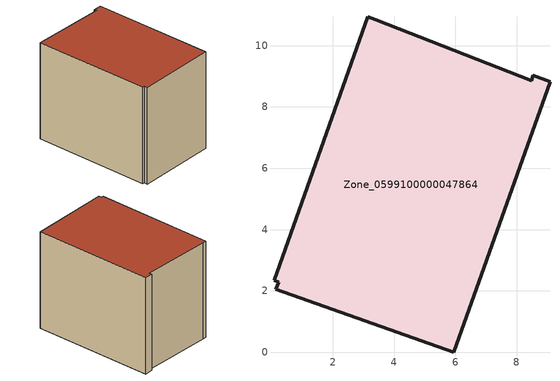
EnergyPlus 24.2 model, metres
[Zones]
Zone_0599100000047864
 floor ground (C_G): 0.15,2.06 0.23,2.29 0.08,2.34 3.15,10.94 3.4,10.85 8.49,8.85 8.52,9.03 9.09,8.83 5.95,0 z0.57
 wall outside (C_F): 0.23,2.29 0.15,2.06 5.95,0 9.09,8.83 8.52,9.03 8.49,8.85 3.4,10.85 3.15,10.94 0.08,2.34 0.23,2.29 z0.57:8.22
 roof outside (C_R): 8.49,8.85 3.4,10.85 3.15,10.94 0.08,2.34 0.23,2.29 0.15,2.06 5.95,0 9.09,8.83 8.52,9.03 z8.22
[BUILDING]
Pand.0599100000047864: North Axis=0; Terrain=City; Loads Convergence Tolerance Value=0.04; Temperature Convergence Tolerance Value=0.4; Solar Distribution=FullExterior; Maximum Number of Warmup Days=25; Minimum Number of Warmup Days=1
[Site:Location]
Rotterdam.The.Hague.AP_ZH_NLD Design_Conditions: Latitude=51.96; Longitude=4.45; Time Zone=1; Elevation=-4.5
[SITE:GROUNDTEMPERATURE:BUILDINGSURFACE]
18, 18, 18, 18, 18, 18, 18, 18, 18, 18, 18, 18
[MATERIAL] Thermal Absorptance=0.9; Solar Absorptance=0.7; Visible Absorptance=0.7
Name | Roughness | Thickness | Conductivity | Density | Specific Heat
G.TC.1965-1974 | MediumSmooth | 0.15 | 0.882353 | 540 | 1210
F.TC.1965-1974 | Rough | 0.3 | 0.697674 | 1920 | 840
R.TC.1965-1974 | MediumRough | 0.2 | 0.232558 | 1500 | 1000
[CONSTRUCTION]
C_G: G.TC.1965-1974
C_F: F.TC.1965-1974
C_R: R.TC.1965-1974
[ZONE]
Zone_0599100000047864: Type=1; Multiplier=1; Ceiling Height=Autocalculate; Volume=Autocalculate; Floor Area=autocalculate; Part of Total Floor Area=Yes
[ZONEINFILTRATION:DESIGNFLOWRATE]
Infil_Zone_0599100000047864: Zone or ZoneList or Space or SpaceList=Zone_0599100000047864; Schedule=AlwaysOn; Design Flow Rate Calculation Method=Flow/Area; Flow Rate per Floor Area=0.003; Constant Term Coefficient=1; Temperature Term Coefficient=0; Velocity Term Coefficient=0; Velocity Squared Term Coefficient=0
[HVACTEMPLATE:ZONE:IDEALLOADSAIRSYSTEM]
Zone_0599100000047864: Maximum Heating Supply Air Temperature=50; Minimum Cooling Supply Air Temperature=13; Maximum Heating Supply Air Humidity Ratio=0.0156; Minimum Cooling Supply Air Humidity Ratio=0.0077; Heating Limit=NoLimit; Cooling Limit=NoLimit; Dehumidification Control Type=ConstantSensibleHeatRatio; Cooling Sensible Heat Ratio=0.7; Dehumidification Setpoint=60; Humidification Control Type=None; Humidification Setpoint=30; Outdoor Air Method=None; Outdoor Air Flow Rate per Person=0.00944; Outdoor Air Flow Rate per Zone Floor Area=0; Outdoor Air Flow Rate per Zone=0; Demand Controlled Ventilation Type=None; Outdoor Air Economizer Type=NoEconomizer; Heat Recovery Type=None; Sensible Heat Recovery Effectiveness=0.7; Latent Heat Recovery Effectiveness=0.65
[ZONECONTROL:THERMOSTAT]
ThermostatControl_Zone_0599100000047864: Zone or ZoneList=Zone_0599100000047864; Control Type Schedule=DualSetpointControlType; Control 1=Thermostat_Zone_0599100000047864; Temperature Difference Between Cutout And Setpoint=0
[THERMOSTATSETPOINT:DUALSETPOINT]
Thermostat_Zone_0599100000047864: Heating Setpoint Temperature Schedule=HeatingSetpoint_Zone_0599100000047864; Cooling Setpoint Temperature Schedule=CoolingSetpoint_Zone_0599100000047864
[SCHEDULE:COMPACT]
HeatingSetpoint_Zone_0599100000047864: Through: 12/31, For: AllDays, Until: 24:00, 21
CoolingSetpoint_Zone_0599100000047864: Through: 12/31, For: AllDays, Until: 24:00, 24
DualSetpointControlType: Through: 12/31, For: AllDays, Until: 24:00, 4
AlwaysOn: Through: 12/31, For: AllDays, Until: 24:00, 1
